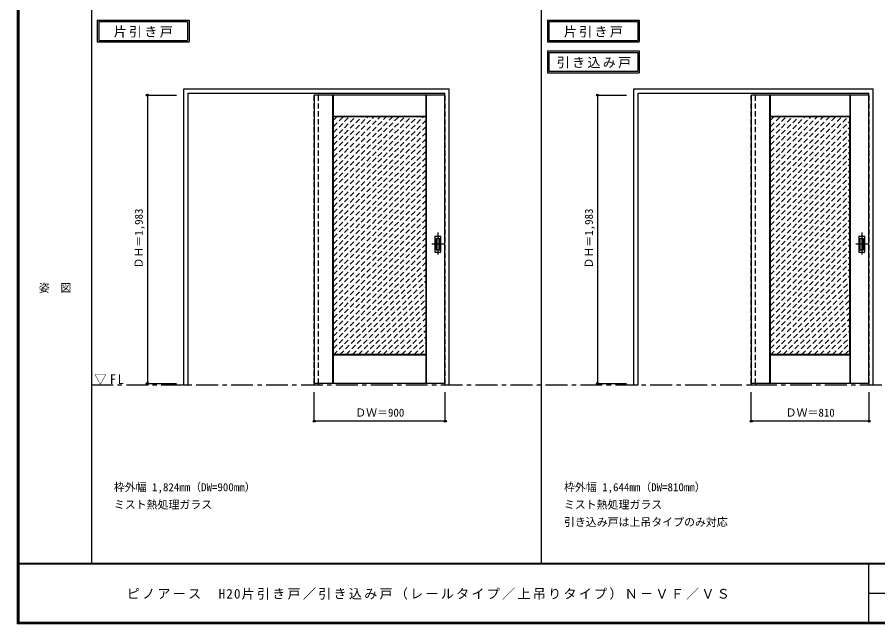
# Model space of a CAD drawing. Units: millimetres, scale not verified. Extents: x -6000 to 5700, y -4307 to 4260.
# Drawn here: x -6000 to -87, y -4205 to -36 of the extents above; entities that cross this region are included whole.
import ezdxf
from ezdxf.enums import TextEntityAlignment as Align

# ---------------------------------------------------------------- set-up
doc = ezdxf.new("R2010")
doc.units = ezdxf.units.MM
doc.header["$LTSCALE"] = 30
doc.header["$PDMODE"] = 32
doc.header["$PDSIZE"] = 15
doc.linetypes.add('CHAIN1', pattern=[8, 5, -1, 1, -1])
doc.linetypes.add('DASHED1', pattern=[1.8, 1.2, -0.6])
for name, color, linetype in [('0-1_通り芯', 4, 'CHAIN1'), ('0-2_扉', 4, 'DASHED1'), ('0-3_仕上げ', 7, 'Continuous'), ('0-4_枠', 3, 'Continuous'), ('0-6_引手', 3, 'Continuous'), ('0-A_文字', 7, 'Continuous'), ('0-B_寸法', 7, 'Continuous'), ('0-C_ハッチ', 4, 'DASHED1'), ('F-1_枠', 6, 'Continuous'), ('F-A_文字', 7, 'Continuous')]:
    doc.layers.add(name, color=color, linetype=linetype)
doc.styles.add('ＭＳ ゴシック', font='')
doc.styles.get('ＭＳ ゴシック').set_extended_font_data('MS Gothic')

msp = doc.modelspace()

# ---------------------------------------------------------------- linework, layer by layer
at = {"layer": '0-1_通り芯'}
for p, q in [((-3109.75, -1515.5), (-3109.75, -1677.5)), ((-197.25, -1515.5), (-197.25, -1677.5)), ((-3068.75, -1596.5), (-3150.75, -1596.5)), ((-156.25, -1596.5), (-238.25, -1596.5))]:
    msp.add_line(p, q, dxfattribs=at)
at = {"layer": '0-1_通り芯', "color": 7}
msp.add_line((-5490, -2562.5), (3233.5, -2562.5), dxfattribs=at)
at = {"layer": '0-2_扉'}
for p, q in [((-3958.75, -571), (-3958.75, -575)), ((-3061.75, -571), (-3058.75, -571)), ((-3058.75, -2554), (-3058.75, -571)), ((-956.25, -571), (-956.25, -575)), ((-149.25, -571), (-146.25, -571)), ((-3061.75, -2554), (-3058.75, -2554))]:
    msp.add_line(p, q, dxfattribs=at)
at = {"layer": '0-2_扉', "color": 3, "linetype": 'Continuous'}
for p, q in [((-3061.75, -571), (-3958.75, -571)), ((-3958.75, -571), (-3958.75, -2554)), ((-956.25, -571), (-956.25, -2554)), ((-149.25, -571), (-956.25, -571)), ((-3061.75, -2554), (-3958.75, -2554)), ((-149.25, -2554), (-956.25, -2554))]:
    msp.add_line(p, q, dxfattribs=at)
at = {"layer": '0-2_扉'}
msp.add_lwpolyline([(-149.25, -2554), (-146.25, -2554), (-146.25, -571)], dxfattribs=at)
at = {"layer": '0-3_仕上げ'}
for p, q in [((-3830.75, -2554), (-3830.75, -571)), ((-3829.25, -718.5), (-3829.25, -571)), ((-3827.75, -717), (-3827.75, -571)), ((-3189.75, -717), (-3189.75, -571)), ((-3188.25, -718.5), (-3188.25, -571)), ((-3186.75, -2554), (-3186.75, -571)), ((-828.25, -2554), (-828.25, -571)), ((-826.75, -718.5), (-826.75, -571)), ((-825.25, -717), (-825.25, -571)), ((-277.25, -717), (-277.25, -571)), ((-275.75, -718.5), (-275.75, -571)), ((-274.25, -2554), (-274.25, -571)), ((-3827.75, -717), (-3829.25, -718.5)), ((-3826.75, -721), (-3829.25, -718.5)), ((-3189.75, -717), (-3827.75, -717)), ((-3188.25, -718.5), (-3190.75, -721)), ((-3189.75, -717), (-3188.25, -718.5)), ((-825.25, -717), (-826.75, -718.5)), ((-824.25, -721), (-826.75, -718.5)), ((-277.25, -717), (-825.25, -717)), ((-275.75, -718.5), (-278.25, -721)), ((-277.25, -717), (-275.75, -718.5)), ((-3829.25, -2356.5), (-3826.75, -2354)), ((-3829.25, -2554), (-3829.25, -2356.5)), ((-3827.75, -2554), (-3827.75, -2358)), ((-3190.75, -2354), (-3188.25, -2356.5)), ((-3189.75, -2358), (-3188.25, -2356.5)), ((-3189.75, -2554), (-3189.75, -2358)), ((-3188.25, -2554), (-3188.25, -2356.5)), ((-826.75, -2554), (-826.75, -2356.5)), ((-825.25, -2554), (-825.25, -2358)), ((-278.25, -2354), (-275.75, -2356.5)), ((-277.25, -2358), (-275.75, -2356.5)), ((-275.75, -2554), (-275.75, -2356.5))]:
    msp.add_line(p, q, dxfattribs=at)
at = {"layer": '0-3_仕上げ', "color": 3}
for p, q in [((-3826.75, -2354), (-3826.75, -721)), ((-3190.75, -721), (-3826.75, -721)), ((-3190.75, -2354), (-3190.75, -721)), ((-824.25, -2354), (-824.25, -721)), ((-278.25, -721), (-824.25, -721)), ((-278.25, -2354), (-278.25, -721)), ((-3190.75, -2354), (-3826.75, -2354)), ((-278.25, -2354), (-824.25, -2354))]:
    msp.add_line(p, q, dxfattribs=at)
at = {"layer": '0-3_仕上げ'}
for points in [[(-3189.75, -2358), (-3827.75, -2358), (-3829.25, -2356.5)], [(-277.25, -2554), (-277.25, -2358), (-825.25, -2358), (-826.75, -2356.5), (-824.25, -2354)]]:
    msp.add_lwpolyline(points, dxfattribs=at)
at = {"layer": '0-4_枠'}
for p, q in [((-4855.75, -2562.5), (-4855.75, -527.5)), ((-4855.75, -527.5), (-3031.75, -527.5)), ((-3031.75, -2562.5), (-3031.75, -527.5)), ((-1763.25, -2562.5), (-1763.25, -527.5)), ((-1763.25, -527.5), (-119.25, -527.5)), ((-119.25, -2562.5), (-119.25, -527.5)), ((-4825.75, -557.5), (-3061.75, -557.5)), ((-4825.75, -2562.5), (-4825.75, -557.5)), ((-3061.75, -2562.5), (-3061.75, -557.5)), ((-1733.25, -557.5), (-149.25, -557.5)), ((-1733.25, -2562.5), (-1733.25, -557.5)), ((-149.25, -2562.5), (-149.25, -557.5)), ((-4855.75, -2562.5), (-4825.75, -2562.5)), ((-3958.75, -2554), (-3958.75, -2562.5)), ((-3958.75, -2562.5), (-3928.75, -2562.5)), ((-3928.75, -2554), (-3928.75, -2562.5)), ((-3061.75, -2562.5), (-3031.75, -2562.5)), ((-1763.25, -2562.5), (-1733.25, -2562.5)), ((-956.25, -2554), (-956.25, -2562.5)), ((-956.25, -2562.5), (-926.25, -2562.5)), ((-926.25, -2554), (-926.25, -2562.5)), ((-149.25, -2562.5), (-119.25, -2562.5))]:
    msp.add_line(p, q, dxfattribs=at)
at = {"layer": '0-4_枠', "color": 4, "linetype": 'DASHED1'}
for p, q in [((-3958.75, -2554), (-3958.75, -557.5)), ((-3928.75, -2554), (-3928.75, -557.5)), ((-956.25, -2554), (-956.25, -557.5)), ((-926.25, -2554), (-926.25, -557.5))]:
    msp.add_line(p, q, dxfattribs=at)
at = {"layer": '0-6_引手'}
for p, q in [((-3130.75, -1543), (-3130.75, -1650)), ((-3129.25, -1541.5), (-3090.25, -1541.5)), ((-3088.75, -1650), (-3088.75, -1543)), ((-218.25, -1543), (-218.25, -1650)), ((-216.75, -1541.5), (-177.75, -1541.5)), ((-176.25, -1650), (-176.25, -1543)), ((-3129.25, -1651.5), (-3090.25, -1651.5)), ((-216.75, -1651.5), (-177.75, -1651.5))]:
    msp.add_line(p, q, dxfattribs=at)
at = {"layer": '0-6_引手', "color": 7}
for p, q in [((-3122.25, -1559), (-3122.25, -1634)), ((-3120.75, -1557.5), (-3098.75, -1557.5)), ((-3097.25, -1634), (-3097.25, -1559)), ((-209.75, -1559), (-209.75, -1634)), ((-208.25, -1557.5), (-186.25, -1557.5)), ((-184.75, -1634), (-184.75, -1559)), ((-3120.75, -1635.5), (-3098.75, -1635.5)), ((-208.25, -1635.5), (-186.25, -1635.5))]:
    msp.add_line(p, q, dxfattribs=at)
at = {"layer": '0-6_引手'}
for centre, start, end in [((-3129.25, -1543), 90, 180), ((-3090.25, -1543), 0, 90), ((-216.75, -1543), 90, 180), ((-177.75, -1543), 0, 90), ((-3129.25, -1650), 180, 270), ((-3090.25, -1650), 270, 0), ((-216.75, -1650), 180, 270), ((-177.75, -1650), 270, 0)]:
    msp.add_arc(centre, 1.5, start, end, dxfattribs=at)
at = {"layer": '0-6_引手', "color": 7}
for centre, start, end in [((-3120.75, -1559), 90, 180), ((-3098.75, -1559), 0, 90), ((-208.25, -1559), 90, 180), ((-186.25, -1559), 0, 90), ((-3120.75, -1634), 180, 270), ((-3098.75, -1634), 270, 0), ((-208.25, -1634), 180, 270), ((-186.25, -1634), 270, 0)]:
    msp.add_arc(centre, 1.5, start, end, dxfattribs=at)
at = {"layer": '0-A_文字'}
for p, q in [((-5450, -55.5), (-5450, -205.5)), ((-2357.5, -55.5), (-2357.5, -205.5)), ((-5440, -65.5), (-5440, -195.5)), ((-5440, -65.5), (-4828.97, -65.5)), ((-4828.97, -65.5), (-4828.97, -195.5)), ((-2347.5, -65.5), (-2347.5, -195.5)), ((-2347.5, -65.5), (-1736.47, -65.5)), ((-1736.47, -65.5), (-1736.47, -195.5)), ((-5450, -205.5), (-4818.97, -205.5)), ((-5440, -195.5), (-4828.97, -195.5)), ((-2357.5, -205.5), (-1726.47, -205.5)), ((-2347.5, -195.5), (-1736.47, -195.5)), ((-2357.5, -266.97), (-2357.5, -416.97)), ((-2347.5, -276.97), (-2347.5, -406.97)), ((-2347.5, -276.97), (-1736.47, -276.97)), ((-1736.47, -276.97), (-1736.47, -406.97)), ((-2347.5, -406.97), (-1736.47, -406.97)), ((-2357.5, -416.97), (-1726.47, -416.97))]:
    msp.add_line(p, q, dxfattribs=at)
for points in [[(-5450, -55.5), (-4818.97, -55.5), (-4818.97, -205.5)], [(-2357.5, -55.5), (-1726.47, -55.5), (-1726.47, -205.5)], [(-2357.5, -266.97), (-1726.47, -266.97), (-1726.47, -416.97)]]:
    msp.add_lwpolyline(points, dxfattribs=at)
at = {"layer": '0-B_寸法', "color": 4}
for p, q in [((-5105.75, -571), (-5105.75, -2554)), ((-5105.75, -571), (-4905.75, -571)), ((-2013.25, -571), (-2013.25, -2554)), ((-2013.25, -571), (-1813.25, -571)), ((-5105.75, -2554), (-4905.75, -2554)), ((-2013.25, -2554), (-1813.25, -2554)), ((-3958.75, -2812.5), (-3958.75, -2612.5)), ((-3058.75, -2812.5), (-3058.75, -2612.5)), ((-956.25, -2812.5), (-956.25, -2612.5)), ((-146.25, -2812.5), (-146.25, -2612.5)), ((-3058.75, -2812.5), (-3958.75, -2812.5)), ((-146.25, -2812.5), (-956.25, -2812.5))]:
    msp.add_line(p, q, dxfattribs=at)
at = {"layer": '0-B_寸法'}
for p in [(-5105.75, -571), (-2013.25, -571), (-5105.75, -2554), (-2013.25, -2554), (-3958.75, -2812.5), (-3058.75, -2812.5), (-956.25, -2812.5), (-146.25, -2812.5)]:
    msp.add_point(p, dxfattribs=at)
at = {"layer": '0-C_ハッチ'}
for p, q in [((-3826.75, -743.94), (-3803.81, -721)), ((-3826.75, -1253.06), (-3294.69, -721)), ((-3826.75, -1210.63), (-3337.12, -721)), ((-3826.75, -1168.2), (-3379.54, -721)), ((-3826.75, -1125.78), (-3421.97, -721)), ((-3826.75, -1083.35), (-3464.4, -721)), ((-3826.75, -1040.93), (-3506.82, -721)), ((-3826.75, -998.5), (-3549.25, -721)), ((-3826.75, -956.07), (-3591.68, -721)), ((-3826.75, -913.65), (-3634.1, -721)), ((-3826.75, -871.22), (-3676.53, -721)), ((-3826.75, -828.79), (-3718.96, -721)), ((-3826.75, -786.37), (-3761.38, -721)), ((-3826.75, -1295.48), (-3252.27, -721)), ((-3826.75, -1337.91), (-3209.84, -721)), ((-3826.75, -1380.34), (-3190.75, -744.34)), ((-824.25, -743.94), (-801.31, -721)), ((-824.25, -1253.06), (-292.19, -721)), ((-824.25, -1210.63), (-334.62, -721)), ((-824.25, -1168.2), (-377.05, -721)), ((-824.25, -1125.78), (-419.47, -721)), ((-824.25, -1083.35), (-461.9, -721)), ((-824.25, -1040.93), (-504.32, -721)), ((-824.25, -998.5), (-546.75, -721)), ((-824.25, -956.07), (-589.18, -721)), ((-824.25, -913.65), (-631.6, -721)), ((-824.25, -871.22), (-674.03, -721)), ((-824.25, -828.79), (-716.46, -721)), ((-824.25, -786.37), (-758.88, -721)), ((-824.25, -1295.48), (-278.25, -749.48)), ((-3826.75, -1422.76), (-3190.75, -786.76)), ((-824.25, -1337.91), (-278.25, -791.91)), ((-3826.75, -1465.19), (-3190.75, -829.19)), ((-3826.75, -1507.62), (-3190.75, -871.62)), ((-824.25, -1380.34), (-278.25, -834.34)), ((-824.25, -1422.76), (-278.25, -876.76)), ((-3826.75, -1550.04), (-3190.75, -914.04)), ((-824.25, -1465.19), (-278.25, -919.19)), ((-3826.75, -1592.47), (-3190.75, -956.47)), ((-3826.75, -1634.9), (-3190.75, -998.9)), ((-824.25, -1507.62), (-278.25, -961.62)), ((-824.25, -1550.04), (-278.25, -1004.04)), ((-3826.75, -1677.32), (-3190.75, -1041.32)), ((-824.25, -1592.47), (-278.25, -1046.47)), ((-3826.75, -1719.75), (-3190.75, -1083.75)), ((-824.25, -1634.9), (-278.25, -1088.9)), ((-3826.75, -1762.17), (-3190.75, -1126.17)), ((-3826.75, -1804.6), (-3190.75, -1168.6)), ((-824.25, -1677.32), (-278.25, -1131.32)), ((-824.25, -1719.75), (-278.25, -1173.75)), ((-3826.75, -1847.03), (-3190.75, -1211.03)), ((-824.25, -1762.17), (-278.25, -1216.17)), ((-3826.75, -1889.45), (-3190.75, -1253.45)), ((-3826.75, -1931.88), (-3190.75, -1295.88)), ((-824.25, -1804.6), (-278.25, -1258.6)), ((-3826.75, -1974.31), (-3190.75, -1338.31)), ((-824.25, -1847.03), (-278.25, -1301.03)), ((-824.25, -1889.45), (-278.25, -1343.45)), ((-3826.75, -2016.73), (-3190.75, -1380.73)), ((-824.25, -1931.88), (-278.25, -1385.88)), ((-3826.75, -2059.16), (-3190.75, -1423.16)), ((-3826.75, -2101.59), (-3190.75, -1465.59)), ((-824.25, -1974.31), (-278.25, -1428.31)), ((-824.25, -2016.73), (-278.25, -1470.73)), ((-3826.75, -2144.01), (-3190.75, -1508.01)), ((-824.25, -2059.16), (-278.25, -1513.16)), ((-3826.75, -2186.44), (-3190.75, -1550.44)), ((-3826.75, -2228.87), (-3190.75, -1592.87)), ((-824.25, -2101.59), (-278.25, -1555.59)), ((-3826.75, -2271.29), (-3190.75, -1635.29)), ((-824.25, -2144.01), (-278.25, -1598.01)), ((-824.25, -2186.44), (-278.25, -1640.44)), ((-3826.75, -2313.72), (-3190.75, -1677.72)), ((-824.25, -2228.86), (-278.25, -1682.86)), ((-3826.75, -2356.14), (-3190.75, -1720.14)), ((-3782.18, -2354), (-3190.75, -1762.57)), ((-824.25, -2271.29), (-278.25, -1725.29)), ((-824.25, -2313.72), (-278.25, -1767.72)), ((-3739.75, -2354), (-3190.75, -1805)), ((-824.25, -2356.14), (-278.25, -1810.14)), ((-3697.33, -2354), (-3190.75, -1847.42)), ((-3654.9, -2354), (-3190.75, -1889.85)), ((-779.68, -2354), (-278.25, -1852.57)), ((-3612.47, -2354), (-3190.75, -1932.28)), ((-737.25, -2354), (-278.25, -1895)), ((-694.83, -2354), (-278.25, -1937.42)), ((-3570.05, -2354), (-3190.75, -1974.7)), ((-652.4, -2354), (-278.25, -1979.85)), ((-3527.62, -2354), (-3190.75, -2017.13)), ((-3485.19, -2354), (-3190.75, -2059.56)), ((-609.97, -2354), (-278.25, -2022.28)), ((-567.55, -2354), (-278.25, -2064.7)), ((-3442.77, -2354), (-3190.75, -2101.98)), ((-525.12, -2354), (-278.25, -2107.13)), ((-3400.34, -2354), (-3190.75, -2144.41)), ((-3357.91, -2354), (-3190.75, -2186.83)), ((-482.69, -2354), (-278.25, -2149.56)), ((-3315.49, -2354), (-3190.75, -2229.26)), ((-440.27, -2354), (-278.25, -2191.98)), ((-397.84, -2354), (-278.25, -2234.41)), ((-3273.06, -2354), (-3190.75, -2271.69)), ((-355.41, -2354), (-278.25, -2276.83)), ((-3230.64, -2354), (-3190.75, -2314.11)), ((-312.99, -2354), (-278.25, -2319.26))]:
    msp.add_line(p, q, dxfattribs=at)
at = {"layer": 'F-1_枠'}
for p, q in [((-6000, 4175), (-6000, -4205)), ((-5995, 4175), (-5995, -4205)), ((-5990, 4175), (-5990, -4205)), ((-5490, 4175), (-5490, -3790)), ((-2397.5, -3790), (-2397.5, 4175)), ((5700, -3790), (-6000, -3790)), ((5700, -3795), (-6000, -3795)), ((-150, -3795), (-150, -4195)), ((-150, -3995), (5690, -3995.01)), ((5700, -4195), (-6000, -4195)), ((5700, -4200), (-6000, -4200)), ((5700, -4205), (-6000, -4205))]:
    msp.add_line(p, q, dxfattribs=at)

# ---------------------------------------------------------------- texts
at = {"layer": '0-A_文字', "style": 'ＭＳ ゴシック'}
for s, p in [('枠外幅 1,824mm（DW=900mm）', (-5335.75, -3310)), ('枠外幅 1,644mm（DW=810mm）', (-2243.25, -3310)), ('ミスト熱処理ガラス', (-5335.75, -3430)), ('ミスト熱処理ガラス', (-2243.25, -3430)), ('引き込み戸は上吊タイプのみ対応', (-2243.25, -3550))]:
    msp.add_text(s, height=54.99, dxfattribs=at).set_placement(p, align=Align.BOTTOM_LEFT)
at = {"layer": '0-A_文字', "char_height": 65.98, "attachment_point": 7, "style": 'ＭＳ ゴシック'}
for s, insert in [('\\T1.17;片引き戸', (-5336.98, -175.5)), ('\\T1.17;片引き戸', (-2244.48, -175.5)), ('\\T1.17;引き込み戸', (-2292.84, -386.97)), ('\\T1.26;\\W0.95;▽FL', (-5471.25, -2562.5))]:
    msp.add_mtext(s, dxfattribs=dict(at, insert=insert))
at = {"layer": '0-B_寸法', "style": 'ＭＳ ゴシック'}
for p in [(-5120.75, -1762.75), (-2028.25, -1762.75)]:
    msp.add_text('ＤＨ＝1,983', height=54.99, rotation=90, dxfattribs=at).set_placement(p, align=Align.BOTTOM_LEFT)
for s, p in [('ＤＷ＝900', (-3677.5, -2797.5)), ('ＤＷ＝810', (-720, -2797.5))]:
    msp.add_text(s, height=54.99, dxfattribs=at).set_placement(p, align=Align.BOTTOM_LEFT)
at = {"layer": 'F-A_文字', "style": 'ＭＳ ゴシック'}
msp.add_text('姿\u3000図', height=54.99, dxfattribs=at).set_placement((-5852.5, -1940.25), align=Align.BOTTOM_LEFT)
at = {"layer": 'F-A_文字', "insert": (-5247.55, -4040), "char_height": 65.98, "attachment_point": 7, "style": 'ＭＳ ゴシック'}
msp.add_mtext('\\T1.17;ピノアース\u3000H20片引き戸／引き込み戸（レールタイプ／上吊りタイプ）Ｎ－ＶＦ／ＶＳ', dxfattribs=at)

doc.saveas('drawing.dxf')
